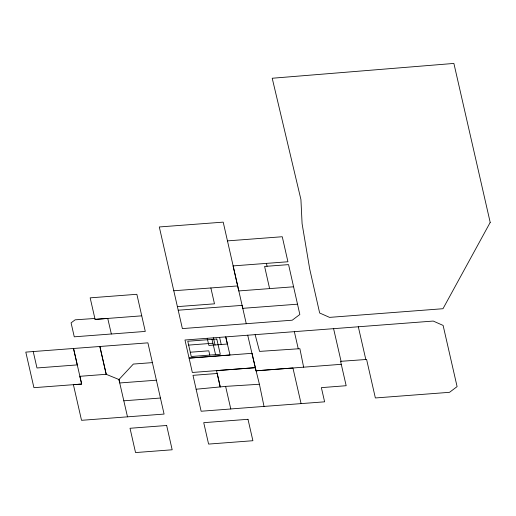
<?xml version="1.0" encoding="UTF-8"?>
<svg xmlns="http://www.w3.org/2000/svg" width="516" height="516" viewBox="0 0 516 516"><rect width="100%" height="100%" fill="white"/><g stroke="black" fill="none" stroke-linecap="round" stroke-linejoin="round"><path stroke-width="0.77" d="M118.983 379.524L133.354 364.064L152.394 362.619L164.082 414.071L81.528 420.314L73.401 384.684L81.651 384.052L73.524 348.481L25.8 352.112L33.927 387.684L81.651 384.052L79.87 376.306L106.186 374.3L118.983 379.524L119.764 382.962L156.393 380.195M220.248 386.916L217.23 373.487L192.99 375.332L196.132 389.232L225.66 386.394M246.267 323.726L223.209 222.132L159.302 226.963L182.38 328.595L292.243 320.197L299.841 314.483L288.579 264.624L264.605 266.437L269.61 288.605M264.024 406.434L259.419 384.259L255.31 367.656L192.339 372.468L184.973 340.005L433.227 321.062L443.115 325.428L457.092 386.607L449.533 392.315L375.364 397.965L366.605 359.465L340.586 361.335L346.172 385.71L321.371 387.639L324.616 401.822L230.736 408.956M188.65 345.094L212.915 343.243M190.281 352.228L208.819 350.815L209.799 355.098M247.712 335.2L256.033 370.804L292.933 367.979L301.08 403.602M227.408 240.888L282.265 236.734L287.928 261.76L233.084 265.908L238.779 290.934L293.585 286.793M173.795 290.76L237.702 285.929M177.388 306.639L214.482 303.827L210.87 287.96M178.22 310.213L242.088 305.375L242.778 308.362M141.745 315.837L136.863 294.294L90.165 297.848L95.079 319.391L107.741 318.404L111.353 334.02L145.286 331.42L141.745 315.837L95.079 319.391L94.815 318.475L75.123 319.83L71.092 322.874L74.265 336.819L111.301 333.994M242.726 308.336L297.519 304.188M255.136 334.639L259.561 351.402L299.88 348.687L303.634 367.179M251.943 353.318L189.075 358.13L229.994 355.008L225.711 336.864L227.401 344.024L208.864 345.436L207.232 338.303M256.033 370.804L341.27 364.315M123.834 400.803L160.45 398.03M259.419 384.259L225.608 386.374L230.787 408.982L201.137 411.239L196.132 389.232M251.995 353.337L255.362 367.676L216.526 370.611L220.197 386.89M212.012 339.393L215.578 354.653M219.59 337.361L221.222 344.495M213.411 337.832L215.043 344.965M358.317 326.77L365.812 359.517M333.588 328.653L341.063 361.303M294.346 331.646L298.254 348.803M266.417 263.392L267.069 266.25M118.932 379.505L127.497 416.844M99.891 346.494L106.238 374.326M99.84 346.475L106.186 374.3M33.224 351.557L36.978 367.973L77.277 364.896L73.524 348.481L147.899 342.843L152.394 362.619M490.2 222.428L442.992 308.716L329.543 317.379L319.656 312.993L309.697 268.952L302.092 223.68L300.925 199.537L272.216 78.245L453.887 63.429L490.2 222.428M216.797 339.025L187.766 341.244L191.262 356.511L220.293 354.292L216.797 339.025M166.655 425.487L130.019 428.274L135.54 452.571L172.17 449.784L166.655 425.487M247.996 419.302L203.73 422.668L208.593 444.083L252.898 440.716L247.996 419.302"/></g></svg>
